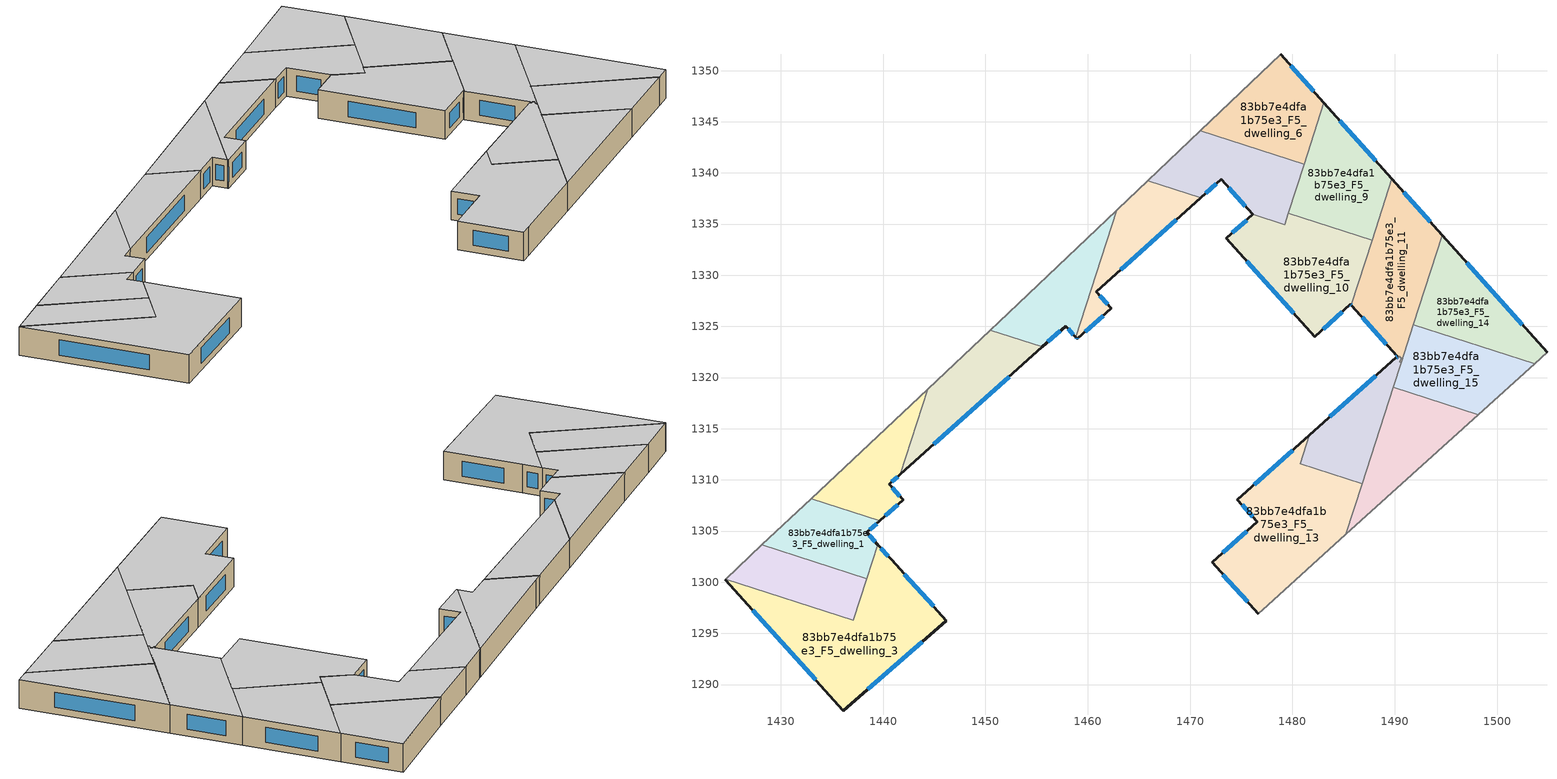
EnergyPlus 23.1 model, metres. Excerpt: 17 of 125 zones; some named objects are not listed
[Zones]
83bb7e4dfa1b75e3_F5_dwelling_0
 floor to 83bb7e4dfa1b75e3_F4_dwelling_0 (EU_floor_Construction): 1444.35,1318.87 1441.67,1310.55 1440.58,1309.58 1441.95,1308.05 1439.66,1306 1432.96,1308.16 z15
 wall outside (EU_wall_Construction): 1439.66,1306 1441.95,1308.05 1440.58,1309.58 1441.67,1310.55 z15:18
 wall to 83bb7e4dfa1b75e3_F5_dwelling_5 (EU_wall_Construction): 1441.67,1310.55 1444.35,1318.87 z15:18
 wall to 83bb7e4dfa1b75e3_F5_dwelling_1 (EU_wall_Construction): 1432.96,1308.16 1439.66,1306 z15:18
 wall adiabatic (EU_wall_Construction): 1444.35,1318.87 1432.96,1308.16 z15:18
 window (EU_Window_Construction): 1440.84,1309.8 1441.42,1310.32 / 1441.63,1308.41 1440.9,1309.22 / 1440.2,1306.48 1441.41,1307.57 z15.7:17.3
 ceiling to 83bb7e4dfa1b75e3_F6_dwelling_0 (EU_floor_Construction): 1441.95,1308.05 1440.58,1309.58 1441.67,1310.55 1444.35,1318.87 1432.96,1308.16 1439.66,1306 z18
83bb7e4dfa1b75e3_F5_dwelling_1
 floor to 83bb7e4dfa1b75e3_F4_dwelling_1 (EU_floor_Construction): 1439.66,1306 1438.39,1304.87 1439.46,1303.68 1438.39,1300.35 1428.15,1303.64 1432.96,1308.16 z15
 wall outside (EU_wall_Construction): 1439.46,1303.68 1438.39,1304.87 1439.66,1306 z15:18
 wall to 83bb7e4dfa1b75e3_F5_dwelling_2 (EU_wall_Construction): 1428.15,1303.64 1438.39,1300.35 z15:18
 wall adiabatic (EU_wall_Construction): 1432.96,1308.16 1428.15,1303.64 z15:18
 wall to 83bb7e4dfa1b75e3_F5_dwelling_3 (EU_wall_Construction): 1438.39,1300.35 1439.46,1303.68 z15:18
 window (EU_Window_Construction): 1438.69,1305.14 1439.36,1305.74 / 1439.21,1303.96 1438.64,1304.59 z15.7:17.3
 ceiling to 83bb7e4dfa1b75e3_F6_dwelling_1 (EU_floor_Construction): 1438.39,1300.35 1439.46,1303.68 1438.39,1304.87 1439.66,1306 1432.96,1308.16 1428.15,1303.64 z18
83bb7e4dfa1b75e3_F5_dwelling_10
 floor to 83bb7e4dfa1b75e3_F4_dwelling_10 (EU_floor_Construction): 1487.79,1333.43 1485.75,1327.07 1485.67,1327.15 1482.18,1324.01 1473.52,1333.61 1476.14,1335.95 1479.24,1334.95 1479.6,1336.07 z15
 wall outside (EU_wall_Construction): 1476.14,1335.95 1473.52,1333.61 1482.18,1324.01 1485.67,1327.15 1485.75,1327.07 z15:18
 wall to 83bb7e4dfa1b75e3_F5_dwelling_9 (EU_wall_Construction): 1487.79,1333.43 1479.6,1336.07 z15:18
 wall to 83bb7e4dfa1b75e3_F5_dwelling_7 (EU_wall_Construction): 1479.6,1336.07 1479.24,1334.95 1476.14,1335.95 z15:18
 wall to 83bb7e4dfa1b75e3_F5_dwelling_11 (EU_wall_Construction): 1485.75,1327.07 1485.76,1327.12 1487.79,1333.43 z15:18
 window (EU_Window_Construction): 1485.69,1327.13 1485.73,1327.09 / 1483,1324.75 1484.85,1326.41 / 1475.55,1331.35 1480.14,1326.26 / 1475.52,1335.4 1474.14,1334.16 z15.7:17.3
 ceiling to 83bb7e4dfa1b75e3_F6_dwelling_10 (EU_floor_Construction): 1485.75,1327.07 1487.79,1333.43 1479.6,1336.07 1479.24,1334.95 1476.14,1335.95 1473.52,1333.61 1482.18,1324.01 1485.67,1327.15 z18
83bb7e4dfa1b75e3_F5_dwelling_11
 floor to 83bb7e4dfa1b75e3_F4_dwelling_11 (EU_floor_Construction): 1489.72,1339.43 1494.64,1333.92 1490.63,1321.43 1490.51,1321.56 1490.62,1321.89 1490.46,1322.06 1490.24,1321.86 1490.14,1321.97 1490.25,1322.07 1485.75,1327.07 1485.76,1327.12 z15
 wall outside (EU_wall_Construction): 1485.75,1327.07 1490.25,1322.07 1490.14,1321.97 / 1494.64,1333.92 1489.72,1339.43 z15:18
 wall to 83bb7e4dfa1b75e3_F5_dwelling_12 (EU_wall_Construction): 1490.14,1321.97 1490.24,1321.86 1490.46,1322.06 1490.62,1321.89 1490.51,1321.56 1490.63,1321.43 z15:18
 wall to 83bb7e4dfa1b75e3_F5_dwelling_14 (EU_wall_Construction): 1491.83,1325.17 1494.64,1333.92 z15:18
 wall to 83bb7e4dfa1b75e3_F5_dwelling_15 (EU_wall_Construction): 1490.63,1321.43 1491.83,1325.17 z15:18
 wall to 83bb7e4dfa1b75e3_F5_dwelling_9 (EU_wall_Construction): 1489.72,1339.43 1487.79,1333.44 z15:18
 window (EU_Window_Construction): 1490.23,1322.05 1490.17,1322 / 1486.8,1325.89 1489.19,1323.25 / 1493.49,1335.21 1490.88,1338.13 z15.7:17.3
 ceiling to 83bb7e4dfa1b75e3_F6_dwelling_11 (EU_floor_Construction): 1490.63,1321.43 1494.64,1333.92 1489.72,1339.43 1485.76,1327.12 1485.75,1327.07 1490.25,1322.07 1490.14,1321.97 1490.24,1321.86 1490.46,1322.06 1490.62,1321.89 1490.51,1321.56 z18
83bb7e4dfa1b75e3_F5_dwelling_12
 floor to 83bb7e4dfa1b75e3_F4_dwelling_12 (EU_floor_Construction): 1490.46,1322.06 1490.62,1321.89 1490.51,1321.56 1490.63,1321.43 1486.83,1309.62 1480.76,1311.57 1481.66,1314.38 1490.14,1321.97 1490.24,1321.86 z15
 wall outside (EU_wall_Construction): 1490.14,1321.97 1481.66,1314.38 z15:18
 wall to 83bb7e4dfa1b75e3_F5_dwelling_13 (EU_wall_Construction): 1481.66,1314.38 1480.76,1311.57 1486.83,1309.62 z15:18
 wall to 83bb7e4dfa1b75e3_F5_dwelling_16 (EU_wall_Construction): 1486.83,1309.62 1489.86,1319.06 z15:18
 wall to 83bb7e4dfa1b75e3_F5_dwelling_15 (EU_wall_Construction): 1489.86,1319.06 1490.63,1321.43 z15:18
 window (EU_Window_Construction): 1488.15,1320.19 1483.66,1316.16 z15.7:17.3
 ceiling to 83bb7e4dfa1b75e3_F6_dwelling_12 (EU_floor_Construction): 1486.83,1309.62 1490.63,1321.43 1490.51,1321.56 1490.62,1321.89 1490.46,1322.06 1490.24,1321.86 1490.14,1321.97 1481.66,1314.38 1480.76,1311.57 z18
83bb7e4dfa1b75e3_F5_dwelling_13
 floor to 83bb7e4dfa1b75e3_F4_dwelling_13 (EU_floor_Construction): 1486.83,1309.62 1485.24,1304.67 1477.6,1297.75 1476.67,1296.91 1472.15,1301.93 1476.58,1305.89 1474.62,1308.06 1481.66,1314.38 1480.76,1311.57 z15
 wall outside (EU_wall_Construction): 1481.66,1314.38 1474.62,1308.06 1476.58,1305.89 1472.15,1301.93 1476.67,1296.91 z15:18
 wall adiabatic (EU_wall_Construction): 1476.67,1296.91 1477.6,1297.75 1485.24,1304.67 z15:18
 wall to 83bb7e4dfa1b75e3_F5_dwelling_16 (EU_wall_Construction): 1485.24,1304.67 1486.83,1309.62 z15:18
 window (EU_Window_Construction): 1473.21,1300.75 1475.61,1298.09 / 1475.54,1304.96 1473.19,1302.86 / 1475.08,1307.55 1476.12,1306.4 / 1480.01,1312.89 1476.27,1309.54 z15.7:17.3
 ceiling to 83bb7e4dfa1b75e3_F6_dwelling_13 (EU_floor_Construction): 1485.24,1304.67 1486.83,1309.62 1480.76,1311.57 1481.66,1314.38 1474.62,1308.06 1476.58,1305.89 1472.15,1301.93 1476.67,1296.91 1477.6,1297.75 z18
83bb7e4dfa1b75e3_F5_dwelling_14
 floor to 83bb7e4dfa1b75e3_F4_dwelling_14 (EU_floor_Construction): 1494.64,1333.92 1504.88,1322.46 1503.66,1321.36 1491.83,1325.17 z15
 wall outside (EU_wall_Construction): 1504.88,1322.46 1494.64,1333.92 z15:18
 wall adiabatic (EU_wall_Construction): 1503.66,1321.36 1504.88,1322.46 z15:18
 wall to 83bb7e4dfa1b75e3_F5_dwelling_15 (EU_wall_Construction): 1491.83,1325.17 1503.66,1321.36 z15:18
 window (EU_Window_Construction): 1502.48,1325.16 1497.05,1331.23 z15.7:17.3
 ceiling to 83bb7e4dfa1b75e3_F6_dwelling_14 (EU_floor_Construction): 1504.88,1322.46 1494.64,1333.92 1491.83,1325.17 1503.66,1321.36 z18
83bb7e4dfa1b75e3_F5_dwelling_15
 floor to 83bb7e4dfa1b75e3_F4_dwelling_15 (EU_floor_Construction): 1503.66,1321.36 1498.17,1316.38 1489.86,1319.06 1491.83,1325.17 z15
 wall adiabatic (EU_wall_Construction): 1498.17,1316.38 1503.66,1321.36 z15:18
 wall to 83bb7e4dfa1b75e3_F5_dwelling_16 (EU_wall_Construction): 1489.86,1319.06 1498.17,1316.38 z15:18
 ceiling to 83bb7e4dfa1b75e3_F6_dwelling_15 (EU_floor_Construction): 1503.66,1321.36 1491.83,1325.17 1489.86,1319.06 1498.17,1316.38 z18
83bb7e4dfa1b75e3_F5_dwelling_16
 floor to 83bb7e4dfa1b75e3_F4_dwelling_16 (EU_floor_Construction): 1498.17,1316.38 1485.24,1304.67 1489.86,1319.06 z15
 wall adiabatic (EU_wall_Construction): 1485.24,1304.67 1498.17,1316.38 z15:18
 ceiling to 83bb7e4dfa1b75e3_F6_dwelling_16 (EU_floor_Construction): 1498.17,1316.38 1489.86,1319.06 1485.24,1304.67 z18
83bb7e4dfa1b75e3_F5_dwelling_2
 floor to 83bb7e4dfa1b75e3_F4_dwelling_2 (EU_floor_Construction): 1438.39,1300.35 1437.09,1296.29 1424.6,1300.3 1428.15,1303.64 z15
 wall to 83bb7e4dfa1b75e3_F5_dwelling_3 (EU_wall_Construction): 1424.6,1300.3 1437.09,1296.29 1438.39,1300.35 z15:18
 wall adiabatic (EU_wall_Construction): 1428.15,1303.64 1424.6,1300.3 z15:18
 ceiling to 83bb7e4dfa1b75e3_F6_dwelling_2 (EU_floor_Construction): 1437.09,1296.29 1438.39,1300.35 1428.15,1303.64 1424.6,1300.3 z18
83bb7e4dfa1b75e3_F5_dwelling_3
 floor to 83bb7e4dfa1b75e3_F4_dwelling_3 (EU_floor_Construction): 1440.82,1302.17 1446.19,1296.24 1436.11,1287.46 1424.54,1300.24 1424.6,1300.3 1437.09,1296.29 1439.46,1303.68 z15
 wall outside (EU_wall_Construction): 1424.54,1300.24 1436.11,1287.46 1446.19,1296.24 1440.82,1302.17 1439.46,1303.68 z15:18
 wall adiabatic (EU_wall_Construction): 1424.6,1300.3 1424.54,1300.24 z15:18
 window (EU_Window_Construction): 1440.5,1302.53 1439.78,1303.33 / 1444.93,1297.63 1442.08,1300.78 / 1438.48,1289.52 1443.82,1294.17 / 1427.26,1297.24 1433.4,1290.46 z15.7:17.3
 ceiling to 83bb7e4dfa1b75e3_F6_dwelling_3 (EU_floor_Construction): 1446.19,1296.24 1440.82,1302.17 1439.46,1303.68 1437.09,1296.29 1424.6,1300.3 1424.54,1300.24 1436.11,1287.46 z18
83bb7e4dfa1b75e3_F5_dwelling_4
 floor to 83bb7e4dfa1b75e3_F4_dwelling_4 (EU_floor_Construction): 1462.84,1336.37 1458.84,1323.93 1457.84,1325.04 1455.57,1323 1450.47,1324.64 1451.28,1325.4 z15
 wall outside (EU_wall_Construction): 1455.57,1323 1457.84,1325.04 1458.84,1323.93 z15:18
 wall to 83bb7e4dfa1b75e3_F5_dwelling_8 (EU_wall_Construction): 1458.84,1323.93 1462.84,1336.37 z15:18
 wall to 83bb7e4dfa1b75e3_F5_dwelling_5 (EU_wall_Construction): 1450.47,1324.64 1455.57,1323 z15:18
 wall adiabatic (EU_wall_Construction): 1462.84,1336.37 1451.28,1325.4 1450.47,1324.64 z15:18
 window (EU_Window_Construction): 1458.07,1324.78 1458.6,1324.19 / 1456.1,1323.48 1457.3,1324.56 z15.7:17.3
 ceiling to 83bb7e4dfa1b75e3_F6_dwelling_4 (EU_floor_Construction): 1458.84,1323.93 1462.84,1336.37 1451.28,1325.4 1450.47,1324.64 1455.57,1323 1457.84,1325.04 z18
83bb7e4dfa1b75e3_F5_dwelling_5
 floor to 83bb7e4dfa1b75e3_F4_dwelling_5 (EU_floor_Construction): 1455.57,1323 1441.67,1310.55 1444.35,1318.87 1450.47,1324.64 z15
 wall outside (EU_wall_Construction): 1441.67,1310.55 1455.57,1323 z15:18
 wall adiabatic (EU_wall_Construction): 1450.47,1324.64 1444.35,1318.87 z15:18
 window (EU_Window_Construction): 1444.93,1313.48 1452.3,1320.08 z15.7:17.3
 ceiling to 83bb7e4dfa1b75e3_F6_dwelling_5 (EU_floor_Construction): 1455.57,1323 1450.47,1324.64 1444.35,1318.87 1441.67,1310.55 z18
83bb7e4dfa1b75e3_F5_dwelling_6
 floor to 83bb7e4dfa1b75e3_F4_dwelling_6 (EU_floor_Construction): 1478.86,1351.58 1483.07,1346.87 1481.14,1340.85 1471,1344.12 z15
 wall outside (EU_wall_Construction): 1483.07,1346.87 1478.86,1351.58 z15:18
 wall to 83bb7e4dfa1b75e3_F5_dwelling_7 (EU_wall_Construction): 1471,1344.12 1481.14,1340.85 z15:18
 wall adiabatic (EU_wall_Construction): 1478.86,1351.58 1471,1344.12 z15:18
 wall to 83bb7e4dfa1b75e3_F5_dwelling_9 (EU_wall_Construction): 1481.14,1340.85 1483.07,1346.87 z15:18
 window (EU_Window_Construction): 1482.08,1347.97 1479.85,1350.47 z15.7:17.3
 ceiling to 83bb7e4dfa1b75e3_F6_dwelling_6 (EU_floor_Construction): 1481.14,1340.85 1483.07,1346.87 1478.86,1351.58 1471,1344.12 z18
83bb7e4dfa1b75e3_F5_dwelling_7
 floor to 83bb7e4dfa1b75e3_F4_dwelling_7 (EU_floor_Construction): 1481.14,1340.85 1479.24,1334.95 1476.14,1335.95 1473.05,1339.37 1471.05,1337.58 1465.87,1339.25 1471,1344.12 z15
 wall outside (EU_wall_Construction): 1471.05,1337.58 1473.05,1339.37 1476.14,1335.95 z15:18
 wall adiabatic (EU_wall_Construction): 1471,1344.12 1465.87,1339.25 z15:18
 wall to 83bb7e4dfa1b75e3_F5_dwelling_8 (EU_wall_Construction): 1465.87,1339.25 1471.05,1337.58 z15:18
 wall to 83bb7e4dfa1b75e3_F5_dwelling_9 (EU_wall_Construction): 1479.6,1336.07 1481.14,1340.85 z15:18
 window (EU_Window_Construction): 1473.77,1338.57 1475.41,1336.75 / 1471.52,1338 1472.58,1338.95 z15.7:17.3
 ceiling to 83bb7e4dfa1b75e3_F6_dwelling_7 (EU_floor_Construction): 1479.24,1334.95 1481.14,1340.85 1471,1344.12 1465.87,1339.25 1471.05,1337.58 1473.05,1339.37 1476.14,1335.95 z18
83bb7e4dfa1b75e3_F5_dwelling_8
 floor to 83bb7e4dfa1b75e3_F4_dwelling_8 (EU_floor_Construction): 1471.05,1337.58 1460.81,1328.4 1462.28,1326.76 1458.97,1323.79 1458.88,1323.88 1458.84,1323.93 1462.84,1336.37 1462.91,1336.44 1465.87,1339.25 z15
 wall outside (EU_wall_Construction): 1458.84,1323.93 1458.88,1323.88 1458.97,1323.79 1462.28,1326.76 1460.81,1328.4 1471.05,1337.58 z15:18
 wall adiabatic (EU_wall_Construction): 1465.87,1339.25 1462.91,1336.44 1462.84,1336.37 z15:18
 window (EU_Window_Construction): 1463.21,1330.55 1468.65,1335.42 / 1461.94,1327.14 1461.15,1328.01 / 1459.75,1324.48 1461.5,1326.06 / 1458.9,1323.86 1458.95,1323.81 z15.7:17.3
 ceiling to 83bb7e4dfa1b75e3_F6_dwelling_8 (EU_floor_Construction): 1462.28,1326.76 1460.81,1328.4 1471.05,1337.58 1465.87,1339.25 1462.91,1336.44 1462.84,1336.37 1458.84,1323.93 1458.88,1323.88 1458.97,1323.79 z18
83bb7e4dfa1b75e3_F5_dwelling_9
 floor to 83bb7e4dfa1b75e3_F4_dwelling_9 (EU_floor_Construction): 1483.07,1346.87 1489.72,1339.43 1487.79,1333.43 1479.6,1336.07 z15
 wall outside (EU_wall_Construction): 1489.72,1339.43 1483.07,1346.87 z15:18
 window (EU_Window_Construction): 1488.16,1341.17 1484.63,1345.12 z15.7:17.3
 ceiling to 83bb7e4dfa1b75e3_F6_dwelling_9 (EU_floor_Construction): 1487.79,1333.43 1489.72,1339.43 1483.07,1346.87 1479.6,1336.07 z18
[Building]
EU S2 Campaign: North Axis=0; Terrain=City; Solar Distribution=FullExterior
[Site:Location]
Budapest.Ferenc.Liszt.Intl.AP: Latitude=47.437; Longitude=19.256; Time Zone=1; Elevation=185
[SizingPeriod:WeatherFileDays]
AnnualSizingPeriod: Begin Month=1; Begin Day of Month=1; End Month=12; End Day of Month=31; Day of Week for Start Day=Monday; Use Weather File Daylight Saving Period=No; Use Weather File Rain and Snow Indicators=No
[MATERIAL]
EU_InternalMass_Material: Roughness=MediumRough; Thickness=0.1; Conductivity=1; Density=1800; Specific Heat=900; Thermal Absorptance=0.9; Solar Absorptance=0.7; Visible Absorptance=0.7
[MATERIAL:NOMASS] Roughness=MediumRough; Thermal Absorptance=0.9; Solar Absorptance=0.7; Visible Absorptance=0.7
Name | Thermal Resistance
EU_wall_NoMass | 0.832559
EU_floor_NoMass | 0.872794
[WINDOWMATERIAL:SIMPLEGLAZINGSYSTEM]
EU_Window_SimpleGlazing: UFactor=2.79869; Solar Heat Gain Coefficient=0.75; Visible Transmittance=0.75
[CONSTRUCTION]
EU_wall_Construction: EU_wall_NoMass
EU_floor_Construction: EU_floor_NoMass
EU_Window_Construction: EU_Window_SimpleGlazing
EU_InternalMass_Construction: EU_InternalMass_Material
[ZONE] Type=1; Multiplier=1; Ceiling Height=autocalculate; Floor Area=autocalculate; Part of Total Floor Area=Yes
Name | Volume
83bb7e4dfa1b75e3_F5_dwelling_0 | 156.397
83bb7e4dfa1b75e3_F5_dwelling_1 | 152.724
83bb7e4dfa1b75e3_F5_dwelling_10 | 287.379
83bb7e4dfa1b75e3_F5_dwelling_11 | 247.821
83bb7e4dfa1b75e3_F5_dwelling_12 | 159.476
83bb7e4dfa1b75e3_F5_dwelling_13 | 359.166
83bb7e4dfa1b75e3_F5_dwelling_14 | 209.32
83bb7e4dfa1b75e3_F5_dwelling_15 | 203.758
83bb7e4dfa1b75e3_F5_dwelling_16 | 197.832
83bb7e4dfa1b75e3_F5_dwelling_2 | 152.732
83bb7e4dfa1b75e3_F5_dwelling_3 | 394.855
83bb7e4dfa1b75e3_F5_dwelling_4 | 168.516
83bb7e4dfa1b75e3_F5_dwelling_5 | 182.559
83bb7e4dfa1b75e3_F5_dwelling_6 | 203.644
83bb7e4dfa1b75e3_F5_dwelling_7 | 211.272
83bb7e4dfa1b75e3_F5_dwelling_8 | 150.378
83bb7e4dfa1b75e3_F5_dwelling_9 | 227.683
[INTERNALMASS] Construction=EU_InternalMass_Construction
Name | Zone or ZoneList | Surface Area
83bb7e4dfa1b75e3_F5_dwelling_0_EU_InternalMass | 83bb7e4dfa1b75e3_F5_dwelling_0 | 52.1332
83bb7e4dfa1b75e3_F5_dwelling_1_EU_InternalMass | 83bb7e4dfa1b75e3_F5_dwelling_1 | 50.9079
83bb7e4dfa1b75e3_F5_dwelling_2_EU_InternalMass | 83bb7e4dfa1b75e3_F5_dwelling_2 | 50.9104
83bb7e4dfa1b75e3_F5_dwelling_3_EU_InternalMass | 83bb7e4dfa1b75e3_F5_dwelling_3 | 131.617
83bb7e4dfa1b75e3_F5_dwelling_4_EU_InternalMass | 83bb7e4dfa1b75e3_F5_dwelling_4 | 56.172
83bb7e4dfa1b75e3_F5_dwelling_5_EU_InternalMass | 83bb7e4dfa1b75e3_F5_dwelling_5 | 60.8531
83bb7e4dfa1b75e3_F5_dwelling_6_EU_InternalMass | 83bb7e4dfa1b75e3_F5_dwelling_6 | 67.8814
83bb7e4dfa1b75e3_F5_dwelling_7_EU_InternalMass | 83bb7e4dfa1b75e3_F5_dwelling_7 | 70.4272
83bb7e4dfa1b75e3_F5_dwelling_8_EU_InternalMass | 83bb7e4dfa1b75e3_F5_dwelling_8 | 50.1259
83bb7e4dfa1b75e3_F5_dwelling_9_EU_InternalMass | 83bb7e4dfa1b75e3_F5_dwelling_9 | 75.8942
83bb7e4dfa1b75e3_F5_dwelling_10_EU_InternalMass | 83bb7e4dfa1b75e3_F5_dwelling_10 | 95.796
83bb7e4dfa1b75e3_F5_dwelling_11_EU_InternalMass | 83bb7e4dfa1b75e3_F5_dwelling_11 | 82.608
83bb7e4dfa1b75e3_F5_dwelling_12_EU_InternalMass | 83bb7e4dfa1b75e3_F5_dwelling_12 | 53.1588
83bb7e4dfa1b75e3_F5_dwelling_13_EU_InternalMass | 83bb7e4dfa1b75e3_F5_dwelling_13 | 119.721
83bb7e4dfa1b75e3_F5_dwelling_14_EU_InternalMass | 83bb7e4dfa1b75e3_F5_dwelling_14 | 69.7731
83bb7e4dfa1b75e3_F5_dwelling_15_EU_InternalMass | 83bb7e4dfa1b75e3_F5_dwelling_15 | 67.9194
83bb7e4dfa1b75e3_F5_dwelling_16_EU_InternalMass | 83bb7e4dfa1b75e3_F5_dwelling_16 | 65.9441
[OTHEREQUIPMENT] Fuel Type=Electricity; Design Level Calculation Method=Watts/Area; Power per Zone Floor Area=1; Fraction Latent=0; Fraction Radiant=0; Fraction Lost=0; Carbon Dioxide Generation Rate=0; EndUse Subcategory=EU_Step8_InternalGains
Name | Zone or ZoneList or Space or SpaceList | Schedule
EU_Step8_InternalGain_83bb7e4dfa1b75e3_F5_dwelling_0_f000 | 83bb7e4dfa1b75e3_F5_dwelling_0 | EU_Step8_GainSchedule_83bb7e4dfa1b75e3_F5_dwelling_0_f000
EU_Step8_InternalGain_83bb7e4dfa1b75e3_F5_dwelling_1_f000 | 83bb7e4dfa1b75e3_F5_dwelling_1 | EU_Step8_GainSchedule_83bb7e4dfa1b75e3_F5_dwelling_1_f000
EU_Step8_InternalGain_83bb7e4dfa1b75e3_F5_dwelling_2_f000 | 83bb7e4dfa1b75e3_F5_dwelling_2 | EU_Step8_GainSchedule_83bb7e4dfa1b75e3_F5_dwelling_2_f000
EU_Step8_InternalGain_83bb7e4dfa1b75e3_F5_dwelling_3_f000 | 83bb7e4dfa1b75e3_F5_dwelling_3 | EU_Step8_GainSchedule_83bb7e4dfa1b75e3_F5_dwelling_3_f000
EU_Step8_InternalGain_83bb7e4dfa1b75e3_F5_dwelling_4_f000 | 83bb7e4dfa1b75e3_F5_dwelling_4 | EU_Step8_GainSchedule_83bb7e4dfa1b75e3_F5_dwelling_4_f000
EU_Step8_InternalGain_83bb7e4dfa1b75e3_F5_dwelling_5_f000 | 83bb7e4dfa1b75e3_F5_dwelling_5 | EU_Step8_GainSchedule_83bb7e4dfa1b75e3_F5_dwelling_5_f000
EU_Step8_InternalGain_83bb7e4dfa1b75e3_F5_dwelling_6_f000 | 83bb7e4dfa1b75e3_F5_dwelling_6 | EU_Step8_GainSchedule_83bb7e4dfa1b75e3_F5_dwelling_6_f000
EU_Step8_InternalGain_83bb7e4dfa1b75e3_F5_dwelling_7_f000 | 83bb7e4dfa1b75e3_F5_dwelling_7 | EU_Step8_GainSchedule_83bb7e4dfa1b75e3_F5_dwelling_7_f000
EU_Step8_InternalGain_83bb7e4dfa1b75e3_F5_dwelling_8_f000 | 83bb7e4dfa1b75e3_F5_dwelling_8 | EU_Step8_GainSchedule_83bb7e4dfa1b75e3_F5_dwelling_8_f000
EU_Step8_InternalGain_83bb7e4dfa1b75e3_F5_dwelling_9_f000 | 83bb7e4dfa1b75e3_F5_dwelling_9 | EU_Step8_GainSchedule_83bb7e4dfa1b75e3_F5_dwelling_9_f000
EU_Step8_InternalGain_83bb7e4dfa1b75e3_F5_dwelling_10_f000 | 83bb7e4dfa1b75e3_F5_dwelling_10 | EU_Step8_GainSchedule_83bb7e4dfa1b75e3_F5_dwelling_10_f000
EU_Step8_InternalGain_83bb7e4dfa1b75e3_F5_dwelling_11_f000 | 83bb7e4dfa1b75e3_F5_dwelling_11 | EU_Step8_GainSchedule_83bb7e4dfa1b75e3_F5_dwelling_11_f000
EU_Step8_InternalGain_83bb7e4dfa1b75e3_F5_dwelling_12_f000 | 83bb7e4dfa1b75e3_F5_dwelling_12 | EU_Step8_GainSchedule_83bb7e4dfa1b75e3_F5_dwelling_12_f000
EU_Step8_InternalGain_83bb7e4dfa1b75e3_F5_dwelling_13_f000 | 83bb7e4dfa1b75e3_F5_dwelling_13 | EU_Step8_GainSchedule_83bb7e4dfa1b75e3_F5_dwelling_13_f000
EU_Step8_InternalGain_83bb7e4dfa1b75e3_F5_dwelling_14_f000 | 83bb7e4dfa1b75e3_F5_dwelling_14 | EU_Step8_GainSchedule_83bb7e4dfa1b75e3_F5_dwelling_14_f000
EU_Step8_InternalGain_83bb7e4dfa1b75e3_F5_dwelling_15_f000 | 83bb7e4dfa1b75e3_F5_dwelling_15 | EU_Step8_GainSchedule_83bb7e4dfa1b75e3_F5_dwelling_15_f000
EU_Step8_InternalGain_83bb7e4dfa1b75e3_F5_dwelling_16_f000 | 83bb7e4dfa1b75e3_F5_dwelling_16 | EU_Step8_GainSchedule_83bb7e4dfa1b75e3_F5_dwelling_16_f000
[ZONEVENTILATION:DESIGNFLOWRATE] Schedule=EU_AlwaysOn; Design Flow Rate Calculation Method=AirChanges/Hour; Air Changes per Hour=0.475469; Ventilation Type=Natural; Fan Pressure Rise=0; Fan Total Efficiency=1; Constant Term Coefficient=1; Temperature Term Coefficient=0; Velocity Term Coefficient=0; Velocity Squared Term Coefficient=0; Minimum Indoor Temperature=-100; Maximum Indoor Temperature=100; Delta Temperature=-100; Minimum Outdoor Temperature=-100; Maximum Outdoor Temperature=100; Maximum Wind Speed=40
Name | Zone or ZoneList or Space or SpaceList
EU_ConstantAir_83bb7e4dfa1b75e3_F5_dwelling_0 | 83bb7e4dfa1b75e3_F5_dwelling_0
EU_ConstantAir_83bb7e4dfa1b75e3_F5_dwelling_1 | 83bb7e4dfa1b75e3_F5_dwelling_1
EU_ConstantAir_83bb7e4dfa1b75e3_F5_dwelling_2 | 83bb7e4dfa1b75e3_F5_dwelling_2
EU_ConstantAir_83bb7e4dfa1b75e3_F5_dwelling_3 | 83bb7e4dfa1b75e3_F5_dwelling_3
EU_ConstantAir_83bb7e4dfa1b75e3_F5_dwelling_4 | 83bb7e4dfa1b75e3_F5_dwelling_4
EU_ConstantAir_83bb7e4dfa1b75e3_F5_dwelling_5 | 83bb7e4dfa1b75e3_F5_dwelling_5
EU_ConstantAir_83bb7e4dfa1b75e3_F5_dwelling_6 | 83bb7e4dfa1b75e3_F5_dwelling_6
EU_ConstantAir_83bb7e4dfa1b75e3_F5_dwelling_7 | 83bb7e4dfa1b75e3_F5_dwelling_7
EU_ConstantAir_83bb7e4dfa1b75e3_F5_dwelling_8 | 83bb7e4dfa1b75e3_F5_dwelling_8
EU_ConstantAir_83bb7e4dfa1b75e3_F5_dwelling_9 | 83bb7e4dfa1b75e3_F5_dwelling_9
EU_ConstantAir_83bb7e4dfa1b75e3_F5_dwelling_10 | 83bb7e4dfa1b75e3_F5_dwelling_10
EU_ConstantAir_83bb7e4dfa1b75e3_F5_dwelling_11 | 83bb7e4dfa1b75e3_F5_dwelling_11
EU_ConstantAir_83bb7e4dfa1b75e3_F5_dwelling_12 | 83bb7e4dfa1b75e3_F5_dwelling_12
EU_ConstantAir_83bb7e4dfa1b75e3_F5_dwelling_13 | 83bb7e4dfa1b75e3_F5_dwelling_13
EU_ConstantAir_83bb7e4dfa1b75e3_F5_dwelling_14 | 83bb7e4dfa1b75e3_F5_dwelling_14
EU_ConstantAir_83bb7e4dfa1b75e3_F5_dwelling_15 | 83bb7e4dfa1b75e3_F5_dwelling_15
EU_ConstantAir_83bb7e4dfa1b75e3_F5_dwelling_16 | 83bb7e4dfa1b75e3_F5_dwelling_16
[HVACTEMPLATE:ZONE:IDEALLOADSAIRSYSTEM] System Availability Schedule=EU_AlwaysOn; Maximum Heating Supply Air Temperature=50; Minimum Cooling Supply Air Temperature=13; Maximum Heating Supply Air Humidity Ratio=0.0156; Minimum Cooling Supply Air Humidity Ratio=0.0077; Heating Limit=NoLimit; Cooling Limit=NoLimit; Heating Availability Schedule=EU_AlwaysOn; Cooling Availability Schedule=EU_CoolingOff; Dehumidification Control Type=ConstantSensibleHeatRatio; Cooling Sensible Heat Ratio=0.7; Dehumidification Setpoint=60; Humidification Control Type=None; Humidification Setpoint=30; Outdoor Air Method=None; Outdoor Air Flow Rate per Person=0.00944; Outdoor Air Flow Rate per Zone Floor Area=0; Outdoor Air Flow Rate per Zone=0; Demand Controlled Ventilation Type=None; Outdoor Air Economizer Type=NoEconomizer; Heat Recovery Type=None; Sensible Heat Recovery Effectiveness=0.7; Latent Heat Recovery Effectiveness=0.65
Name | Template Thermostat
83bb7e4dfa1b75e3_F5_dwelling_0 | EU_HeatOnly_83bb7e4dfa1b75e3_F5_dwelling_0
83bb7e4dfa1b75e3_F5_dwelling_1 | EU_HeatOnly_83bb7e4dfa1b75e3_F5_dwelling_1
83bb7e4dfa1b75e3_F5_dwelling_2 | EU_HeatOnly_83bb7e4dfa1b75e3_F5_dwelling_2
83bb7e4dfa1b75e3_F5_dwelling_3 | EU_HeatOnly_83bb7e4dfa1b75e3_F5_dwelling_3
83bb7e4dfa1b75e3_F5_dwelling_4 | EU_HeatOnly_83bb7e4dfa1b75e3_F5_dwelling_4
83bb7e4dfa1b75e3_F5_dwelling_5 | EU_HeatOnly_83bb7e4dfa1b75e3_F5_dwelling_5
83bb7e4dfa1b75e3_F5_dwelling_6 | EU_HeatOnly_83bb7e4dfa1b75e3_F5_dwelling_6
83bb7e4dfa1b75e3_F5_dwelling_7 | EU_HeatOnly_83bb7e4dfa1b75e3_F5_dwelling_7
83bb7e4dfa1b75e3_F5_dwelling_8 | EU_HeatOnly_83bb7e4dfa1b75e3_F5_dwelling_8
83bb7e4dfa1b75e3_F5_dwelling_9 | EU_HeatOnly_83bb7e4dfa1b75e3_F5_dwelling_9
83bb7e4dfa1b75e3_F5_dwelling_10 | EU_HeatOnly_83bb7e4dfa1b75e3_F5_dwelling_10
83bb7e4dfa1b75e3_F5_dwelling_11 | EU_HeatOnly_83bb7e4dfa1b75e3_F5_dwelling_11
83bb7e4dfa1b75e3_F5_dwelling_12 | EU_HeatOnly_83bb7e4dfa1b75e3_F5_dwelling_12
83bb7e4dfa1b75e3_F5_dwelling_13 | EU_HeatOnly_83bb7e4dfa1b75e3_F5_dwelling_13
83bb7e4dfa1b75e3_F5_dwelling_14 | EU_HeatOnly_83bb7e4dfa1b75e3_F5_dwelling_14
83bb7e4dfa1b75e3_F5_dwelling_15 | EU_HeatOnly_83bb7e4dfa1b75e3_F5_dwelling_15
83bb7e4dfa1b75e3_F5_dwelling_16 | EU_HeatOnly_83bb7e4dfa1b75e3_F5_dwelling_16
[SIZING:ZONE] Zone Cooling Design Supply Air Temperature Input Method=SupplyAirTemperature; Zone Cooling Design Supply Air Temperature=13; Zone Heating Design Supply Air Temperature Input Method=SupplyAirTemperature; Zone Heating Design Supply Air Temperature=50; Zone Cooling Design Supply Air Humidity Ratio=0.008; Zone Heating Design Supply Air Humidity Ratio=0.008; Cooling Design Air Flow Method=DesignDay; Cooling Design Air Flow Rate=0; Cooling Minimum Air Flow per Zone Floor Area=0.000762; Cooling Minimum Air Flow=0; Cooling Minimum Air Flow Fraction=0.2; Heating Design Air Flow Method=DesignDay; Heating Design Air Flow Rate=0; Heating Maximum Air Flow per Zone Floor Area=0.002032; Heating Maximum Air Flow=0.141576; Heating Maximum Air Flow Fraction=0.3; Account for Dedicated Outdoor Air System=No; Dedicated Outdoor Air System Control Strategy=NeutralSupplyAir; Dedicated Outdoor Air Low Setpoint Temperature for Design=autosize; Dedicated Outdoor Air High Setpoint Temperature for Design=autosize; Zone Load Sizing Method=Sensible Load Only No Latent Load; Zone Latent Cooling Design Supply Air Humidity Ratio Input Method=HumidityRatioDifference; Zone Cooling Design Supply Air Humidity Ratio Difference=0.005; Zone Latent Heating Design Supply Air Humidity Ratio Input Method=HumidityRatioDifference; Zone Humidification Design Supply Air Humidity Ratio Difference=0.005
83bb7e4dfa1b75e3_F5_dwelling_0; 83bb7e4dfa1b75e3_F5_dwelling_1; 83bb7e4dfa1b75e3_F5_dwelling_2; 83bb7e4dfa1b75e3_F5_dwelling_3; 83bb7e4dfa1b75e3_F5_dwelling_4; 83bb7e4dfa1b75e3_F5_dwelling_5; 83bb7e4dfa1b75e3_F5_dwelling_6; 83bb7e4dfa1b75e3_F5_dwelling_7; 83bb7e4dfa1b75e3_F5_dwelling_8; 83bb7e4dfa1b75e3_F5_dwelling_9; 83bb7e4dfa1b75e3_F5_dwelling_10; 83bb7e4dfa1b75e3_F5_dwelling_11; 83bb7e4dfa1b75e3_F5_dwelling_12; 83bb7e4dfa1b75e3_F5_dwelling_13; 83bb7e4dfa1b75e3_F5_dwelling_14; 83bb7e4dfa1b75e3_F5_dwelling_15; 83bb7e4dfa1b75e3_F5_dwelling_16
[SCHEDULE:CONSTANT]
Name | Hourly Value
EU_AlwaysOn | 1
EU_CoolingOff | 0
[SCHEDULE:FILE] Column Number=1; Rows to Skip at Top=0; Number of Hours of Data=8760; Column Separator=Comma; Interpolate to Timestep=No; Minutes per Item=60; Adjust Schedule for Daylight Savings=Yes
Name | File
EU_Step8_GainSchedule_83bb7e4dfa1b75e3_F5_dwelling_0_f000 | ../../schedules/83bb7e4dfa1b75e3/83bb7e4dfa1b75e3_F5_dwelling_0_f000_gain.csv
EU_Step8_GainSchedule_83bb7e4dfa1b75e3_F5_dwelling_1_f000 | ../../schedules/83bb7e4dfa1b75e3/83bb7e4dfa1b75e3_F5_dwelling_1_f000_gain.csv
EU_Step8_GainSchedule_83bb7e4dfa1b75e3_F5_dwelling_2_f000 | ../../schedules/83bb7e4dfa1b75e3/83bb7e4dfa1b75e3_F5_dwelling_2_f000_gain.csv
EU_Step8_GainSchedule_83bb7e4dfa1b75e3_F5_dwelling_3_f000 | ../../schedules/83bb7e4dfa1b75e3/83bb7e4dfa1b75e3_F5_dwelling_3_f000_gain.csv
EU_Step8_GainSchedule_83bb7e4dfa1b75e3_F5_dwelling_4_f000 | ../../schedules/83bb7e4dfa1b75e3/83bb7e4dfa1b75e3_F5_dwelling_4_f000_gain.csv
EU_Step8_GainSchedule_83bb7e4dfa1b75e3_F5_dwelling_5_f000 | ../../schedules/83bb7e4dfa1b75e3/83bb7e4dfa1b75e3_F5_dwelling_5_f000_gain.csv
EU_Step8_GainSchedule_83bb7e4dfa1b75e3_F5_dwelling_6_f000 | ../../schedules/83bb7e4dfa1b75e3/83bb7e4dfa1b75e3_F5_dwelling_6_f000_gain.csv
EU_Step8_GainSchedule_83bb7e4dfa1b75e3_F5_dwelling_7_f000 | ../../schedules/83bb7e4dfa1b75e3/83bb7e4dfa1b75e3_F5_dwelling_7_f000_gain.csv
EU_Step8_GainSchedule_83bb7e4dfa1b75e3_F5_dwelling_8_f000 | ../../schedules/83bb7e4dfa1b75e3/83bb7e4dfa1b75e3_F5_dwelling_8_f000_gain.csv
EU_Step8_GainSchedule_83bb7e4dfa1b75e3_F5_dwelling_9_f000 | ../../schedules/83bb7e4dfa1b75e3/83bb7e4dfa1b75e3_F5_dwelling_9_f000_gain.csv
EU_Step8_GainSchedule_83bb7e4dfa1b75e3_F5_dwelling_10_f000 | ../../schedules/83bb7e4dfa1b75e3/83bb7e4dfa1b75e3_F5_dwelling_10_f000_gain.csv
EU_Step8_GainSchedule_83bb7e4dfa1b75e3_F5_dwelling_11_f000 | ../../schedules/83bb7e4dfa1b75e3/83bb7e4dfa1b75e3_F5_dwelling_11_f000_gain.csv
EU_Step8_GainSchedule_83bb7e4dfa1b75e3_F5_dwelling_12_f000 | ../../schedules/83bb7e4dfa1b75e3/83bb7e4dfa1b75e3_F5_dwelling_12_f000_gain.csv
EU_Step8_GainSchedule_83bb7e4dfa1b75e3_F5_dwelling_13_f000 | ../../schedules/83bb7e4dfa1b75e3/83bb7e4dfa1b75e3_F5_dwelling_13_f000_gain.csv
EU_Step8_GainSchedule_83bb7e4dfa1b75e3_F5_dwelling_14_f000 | ../../schedules/83bb7e4dfa1b75e3/83bb7e4dfa1b75e3_F5_dwelling_14_f000_gain.csv
EU_Step8_GainSchedule_83bb7e4dfa1b75e3_F5_dwelling_15_f000 | ../../schedules/83bb7e4dfa1b75e3/83bb7e4dfa1b75e3_F5_dwelling_15_f000_gain.csv
EU_Step8_GainSchedule_83bb7e4dfa1b75e3_F5_dwelling_16_f000 | ../../schedules/83bb7e4dfa1b75e3/83bb7e4dfa1b75e3_F5_dwelling_16_f000_gain.csv
